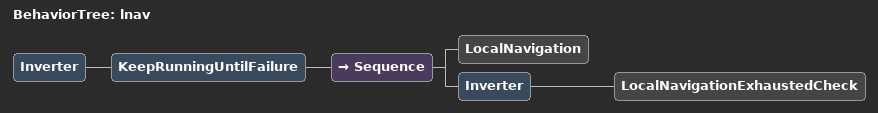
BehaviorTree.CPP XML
<?xml version="1.0" encoding="UTF-8"?>

<!-- When ticked:
Returns:
  RUNNING: If local planner needs triggering again (next iteration or failed iteration)
  SUCCESS: Local exploration exhausted
-->

<root BTCPP_format="4">
  <BehaviorTree ID="lnav">
    <Inverter>
      <KeepRunningUntilFailure>
        <Sequence>
          <LocalNavigation/>
          <Inverter>
            <LocalNavigationExhaustedCheck/>
          </Inverter>
        </Sequence>
      </KeepRunningUntilFailure>
    </Inverter>
  </BehaviorTree>

</root>
